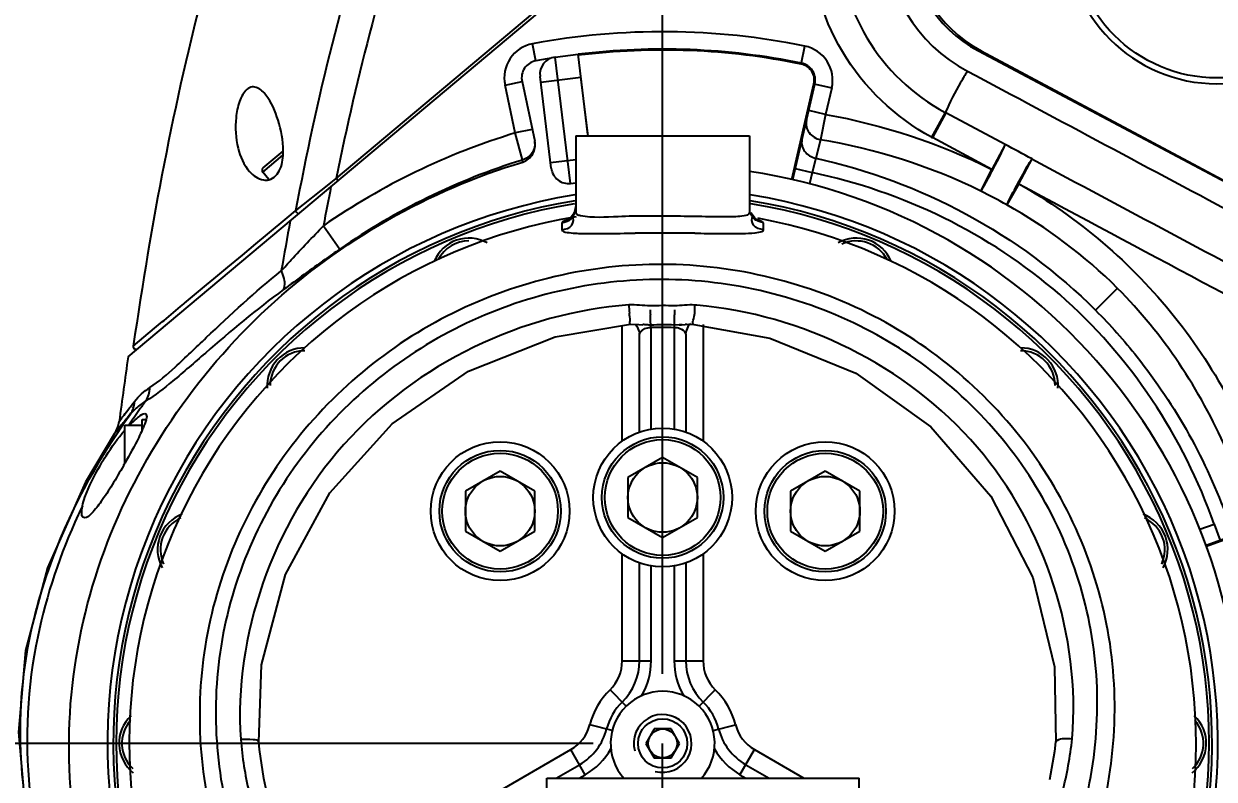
# Model space of a CAD drawing. Header units: millimetres. Extents: x 7426 to 8737, y 124 to 421.
# Drawn here: x 8496.61 to 8503.47, y 366.64 to 370.99 of the extents above; entities that cross this region are included whole.
import ezdxf

# ---------------------------------------------------------------- set-up
doc = ezdxf.new("R2010")
doc.units = ezdxf.units.MM
doc.linetypes.add('CENTER', pattern=[0.6, 0.375, -0.075, 0.075, -0.075])
for name, color, linetype in [('中心线', 7, 'Continuous'), ('外形图', 7, 'Continuous'), ('尺寸标注', 7, 'Continuous')]:
    doc.layers.add(name, color=color, linetype=linetype)
doc.styles.add('微软雅黑', font='msyh.ttc')
doc.dimstyles.new('尺寸标注_1_30比例', dxfattribs={"dimtxt": 2.1, "dimasz": 1.7, "dimexe": 0.5, "dimexo": 0.4, "dimgap": 0.5, "dimtad": 1, "dimdec": 1, "dimlfac": 30, "dimdsep": 46, "dimtxsty": '微软雅黑', "dimcen": 0.09, "dimadec": 0, "dimazin": 0, "dimtp": 0.01, "dimtm": 0.01, "dimtfac": 1, "dimtdec": 1, "dimtofl": 0, "dimtmove": 0, "dimatfit": 3, "dimfxl": 1, "dimtolj": 1, "dimarcsym": 0})

# ---------------------------------------------------------------- blocks, each defined once
blk = doc.blocks.new('*D1301')
at = {"layer": 'Defpoints', "color": 0}
for p in [(8435.7561, 371.5122), (8500.291, 371.5122), (8500.291, 366.8456)]:
    blk.add_point(p, dxfattribs=at)
at = {"layer": '尺寸标注', "color": 0, "linetype": 'Continuous', "lineweight": -2}
for p, q in [((8499.891, 371.5122), (8435.2561, 371.5122)), ((8435.7561, 368.5456), (8435.7561, 369.8122)), ((8499.891, 366.8456), (8435.2561, 366.8456))]:
    blk.add_line(p, q, dxfattribs=at)
at = {"layer": '尺寸标注', "color": 0}
for points in [[(8436.0394, 369.8122), (8435.4728, 369.8122), (8435.7561, 371.5122)], [(8435.4728, 368.5456), (8436.0394, 368.5456), (8435.7561, 366.8456)]]:
    blk.add_solid(points, dxfattribs=at)
at = {"layer": '尺寸标注', "color": 0, "insert": (8433.0748, 369.3891), "char_height": 2.1, "attachment_point": 2, "rotation": 90, "style": '微软雅黑'}
blk.add_mtext('\\A1;\\A1;140', dxfattribs=at)
blk = doc.blocks.new('*D1302')
at = {"layer": 'Defpoints', "color": 0}
for p in [(8500.291, 366.8456), (8435.7561, 338.8456), (8500.9407, 338.8456)]:
    blk.add_point(p, dxfattribs=at)
at = {"layer": '尺寸标注', "color": 0, "linetype": 'Continuous', "lineweight": -2}
for p, q in [((8499.891, 366.8456), (8435.2561, 366.8456)), ((8435.7561, 365.1456), (8435.7561, 340.5456)), ((8500.5407, 338.8456), (8435.2561, 338.8456))]:
    blk.add_line(p, q, dxfattribs=at)
at = {"layer": '尺寸标注', "color": 0}
for points in [[(8436.0394, 365.1456), (8435.4728, 365.1456), (8435.7561, 366.8456)], [(8435.4728, 340.5456), (8436.0394, 340.5456), (8435.7561, 338.8456)]]:
    blk.add_solid(points, dxfattribs=at)
at = {"layer": '尺寸标注', "color": 0, "insert": (8433.0856, 352.8456), "char_height": 2.1, "attachment_point": 2, "rotation": 90, "style": '微软雅黑'}
blk.add_mtext('\\A1;\\A1;840', dxfattribs=at)
blk = doc.blocks.new('*D1307')
at = {"layer": 'Defpoints', "color": 0}
for p in [(8500.291, 392.6122), (8561.0415, 322.1789), (8566.9943, 322.1789)]:
    blk.add_point(p, dxfattribs=at)
at = {"layer": '尺寸标注', "color": 0, "lineweight": -2}
for p, q in [((8500.691, 392.6122), (8567.4943, 392.6122)), ((8566.9943, 390.9122), (8566.9943, 323.8789)), ((8561.4415, 322.1789), (8567.4943, 322.1789))]:
    blk.add_line(p, q, dxfattribs=at)
at = {"layer": '尺寸标注', "color": 0}
for points in [[(8567.2776, 390.9122), (8566.7109, 390.9122), (8566.9943, 392.6122)], [(8566.7109, 323.8789), (8567.2776, 323.8789), (8566.9943, 322.1789)]]:
    blk.add_solid(points, dxfattribs=at)
at = {"layer": '尺寸标注', "color": 0, "insert": (8565.4036, 357.3956), "char_height": 2.1, "attachment_point": 5, "rotation": 90, "style": '微软雅黑'}
blk.add_mtext('\\A1;\\A1;2113', dxfattribs=at)
blk = doc.blocks.new('*D1310')
at = {"layer": 'Defpoints', "color": 0}
for p in [(8525.6243, 379.6862), (8525.6243, 374.9912), (8500.291, 366.8456)]:
    blk.add_point(p, dxfattribs=at)
at = {"layer": '尺寸标注', "color": 0, "lineweight": -2}
for p, q in [((8500.291, 367.2456), (8500.291, 380.1862)), ((8525.6243, 375.3912), (8525.6243, 380.1862)), ((8501.991, 379.6862), (8523.9243, 379.6862))]:
    blk.add_line(p, q, dxfattribs=at)
at = {"layer": '尺寸标注', "color": 0}
for points in [[(8501.991, 379.9695), (8501.991, 379.4028), (8500.291, 379.6862)], [(8523.9243, 379.4028), (8523.9243, 379.9695), (8525.6243, 379.6862)]]:
    blk.add_solid(points, dxfattribs=at)
at = {"layer": '尺寸标注', "color": 0, "insert": (8512.9577, 381.2714), "char_height": 2.1, "attachment_point": 5, "style": '微软雅黑'}
blk.add_mtext('\\A1;\\A1;760', dxfattribs=at)

msp = doc.modelspace()

# ---------------------------------------------------------------- linework, layer by layer
at = {"layer": '中心线', "color": 7, "linetype": 'CENTER', "ltscale": 50}
msp.add_line((8500.291, 342.1789), (8500.291, 366.8456), dxfattribs=at)
at = {"layer": '外形图', "color": 0, "linetype": 'Continuous'}
for p, q in [((8497.2102, 369.0724), (8504.5951, 375.269)), ((8498.4092, 370.1002), (8503.343, 374.2402)), ((8499.5599, 370.7782), (8499.5417, 370.8765)), ((8501.0894, 370.7592), (8501.1106, 370.8628)), ((8499.6712, 370.7995), (8499.8035, 370.8157)), ((8499.7605, 370.0716), (8499.6712, 370.7995)), ((8499.8602, 370.3541), (8499.8035, 370.8157)), ((8502.1114, 370.8352), (8504.7313, 369.4433)), ((8502.126, 370.8358), (8504.7302, 369.4469)), ((8499.3826, 370.6383), (8499.4804, 370.6591)), ((8499.4413, 370.3623), (8499.3826, 370.6383)), ((8499.4804, 370.6591), (8499.5535, 370.3152)), ((8499.6491, 370.1587), (8499.5841, 370.688)), ((8499.5882, 370.655), (8499.8198, 370.6834)), ((8499.8612, 370.3456), (8499.8198, 370.6834)), ((8501.0353, 370.0947), (8501.1624, 370.6456)), ((8501.0408, 370.0935), (8501.168, 370.6443)), ((8501.1624, 370.6456), (8501.168, 370.6443)), ((8501.1728, 370.6432), (8501.2654, 370.6219)), ((8501.2654, 370.6219), (8501.2303, 370.4694)), ((8501.2303, 370.4694), (8501.1328, 370.4919)), ((8501.2303, 370.4694), (8501.2011, 370.3236)), ((8501.9201, 370.48), (8501.8411, 370.3384)), ((8501.9226, 370.4787), (8501.8461, 370.3357)), ((8502.2644, 370.2961), (8501.9226, 370.4787)), ((8499.4828, 370.2067), (8499.4412, 370.3623)), ((8499.5391, 370.3831), (8499.4413, 370.3623)), ((8499.791, 370.3456), (8499.791, 369.9025)), ((8499.791, 370.3456), (8500.791, 370.3456)), ((8500.791, 370.3456), (8500.791, 369.9025)), ((8501.2011, 370.3236), (8501.1735, 370.217)), ((8502.1878, 370.1529), (8501.8461, 370.3357)), ((8502.2644, 370.2961), (8502.1878, 370.1529)), ((8497.9856, 370.1375), (8498.1024, 370.2355)), ((8497.9877, 370.161), (8498.1037, 370.2583)), ((8499.4848, 370.1949), (8499.4828, 370.2067)), ((8499.645, 370.1918), (8499.791, 370.2097)), ((8501.0555, 370.1572), (8501.153, 370.1347)), ((8501.1735, 370.217), (8501.153, 370.1347)), ((8502.3432, 370.0698), (8502.4199, 370.2131)), ((8498.022, 370.0941), (8497.9856, 370.1375)), ((8498.368, 370.0674), (8498.4092, 370.1002)), ((8498.4199, 370.0874), (8498.4092, 370.1002)), ((8501.153, 370.1347), (8501.1379, 370.0695)), ((8502.1249, 370.0273), (8502.1878, 370.1529)), ((8498.1755, 369.9138), (8498.368, 370.0674)), ((8499.7605, 370.0716), (8499.791, 370.0754)), ((8502.3432, 370.0698), (8502.2743, 369.9487)), ((8498.1274, 369.8738), (8498.1755, 369.9138)), ((8498.014, 369.7795), (8498.1274, 369.8738)), ((8498.336, 369.8279), (8498.4296, 369.6928)), ((8499.71, 369.8448), (8499.7101, 369.8203)), ((8499.7101, 369.8203), (8499.7102, 369.8049)), ((8499.7439, 369.8604), (8499.7432, 369.8599)), ((8500.8718, 369.8049), (8500.872, 369.8448)), ((8497.9463, 369.7231), (8498.014, 369.7795)), ((8500.4757, 369.7848), (8500.4916, 369.7846)), ((8497.8688, 369.6587), (8497.9463, 369.7231)), ((8497.7853, 369.5893), (8497.8688, 369.6587)), ((8497.7049, 369.5225), (8497.7388, 369.5506)), ((8497.7388, 369.5506), (8497.7853, 369.5893)), ((8497.5355, 369.3816), (8497.6623, 369.487)), ((8497.6623, 369.487), (8497.7037, 369.5215)), ((8497.7037, 369.5215), (8497.7049, 369.5225)), ((8502.7863, 369.3408), (8502.9128, 369.4674)), ((8497.4169, 369.2828), (8497.5129, 369.3628)), ((8497.5129, 369.3628), (8497.5314, 369.3781)), ((8497.5314, 369.3781), (8497.5355, 369.3816)), ((8497.3624, 369.2375), (8497.4081, 369.2755)), ((8497.4081, 369.2755), (8497.4169, 369.2828)), ((8500.4243, 369.2653), (8500.4243, 369.2573)), ((8500.4425, 369.2543), (8500.454, 369.2653)), ((8497.2396, 369.1351), (8497.3624, 369.2375)), ((8500.0577, 368.5871), (8500.0577, 369.253)), ((8500.1048, 369.261), (8500.153, 369.2599)), ((8500.153, 369.2599), (8500.177, 369.2577)), ((8500.1569, 369.2137), (8500.1577, 369.2032)), ((8500.1577, 369.2022), (8500.1577, 369.2032)), ((8500.1577, 368.6393), (8500.1577, 369.2032)), ((8500.2235, 369.2517), (8500.2226, 369.2559)), ((8500.2243, 369.2432), (8500.2235, 369.2517)), ((8500.2243, 368.6566), (8500.2243, 369.2432)), ((8500.3577, 369.2432), (8500.3585, 369.2519)), ((8500.3577, 369.2432), (8500.3577, 368.6566)), ((8500.3585, 369.2519), (8500.3594, 369.256)), ((8500.3871, 369.2565), (8500.3594, 369.256)), ((8500.386, 369.2564), (8500.3998, 369.2573)), ((8500.3998, 369.2573), (8500.3871, 369.2565)), ((8500.3998, 369.2573), (8500.4421, 369.2601)), ((8500.4027, 369.2575), (8500.3998, 369.2573)), ((8500.4243, 369.2037), (8500.4257, 369.2176)), ((8500.4243, 369.2022), (8500.4243, 368.6393)), ((8500.4257, 369.2176), (8500.4425, 369.2543)), ((8500.4421, 369.2601), (8500.4701, 369.2596)), ((8500.5243, 369.2596), (8500.5243, 368.5871)), ((8497.1725, 368.6807), (8497.1324, 368.6308)), ((8497.1759, 368.6848), (8497.1725, 368.6807)), ((8497.191, 368.4597), (8497.191, 368.6789)), ((8497.191, 368.6789), (8497.291, 368.6789)), ((8497.291, 368.6512), (8497.291, 368.7122)), ((8497.291, 368.7122), (8497.314, 368.7122)), ((8497.185, 368.4489), (8497.1831, 368.4456)), ((8500.291, 368.4932), (8500.091, 368.3777)), ((8500.491, 368.3777), (8500.291, 368.4932)), ((8499.3542, 368.4144), (8499.1542, 368.299)), ((8499.5542, 368.299), (8499.3542, 368.4144)), ((8500.091, 368.3777), (8500.091, 368.1468)), ((8500.491, 368.1468), (8500.491, 368.3777)), ((8501.2278, 368.4144), (8501.0278, 368.299)), ((8501.4278, 368.299), (8501.2278, 368.4144)), ((8499.1542, 368.299), (8499.1542, 368.068)), ((8499.5542, 368.068), (8499.5542, 368.299)), ((8501.0278, 368.299), (8501.0278, 368.068)), ((8501.4278, 368.068), (8501.4278, 368.299)), ((8503.9546, 368.179), (8503.4233, 367.9856)), ((8503.9565, 368.1736), (8503.4253, 367.9802)), ((8500.091, 368.1468), (8500.291, 368.0313)), ((8500.291, 368.0313), (8500.491, 368.1468)), ((8503.3877, 368.0791), (8503.4699, 368.109)), ((8503.4699, 368.109), (8503.5041, 368.015)), ((8499.1542, 368.068), (8499.3542, 367.9526)), ((8499.3542, 367.9526), (8499.5542, 368.068)), ((8501.0278, 368.068), (8501.2278, 367.9526)), ((8501.2278, 367.9526), (8501.4278, 368.068)), ((8500.0577, 367.3216), (8500.0577, 367.9373)), ((8500.5243, 367.9373), (8500.5243, 367.3216)), ((8500.1577, 367.3216), (8500.1577, 367.8851)), ((8500.2243, 367.3216), (8500.2243, 367.8678)), ((8500.3577, 367.8678), (8500.3577, 367.3216)), ((8500.4243, 367.8851), (8500.4243, 367.3216)), ((8500.0577, 367.3216), (8500.2243, 367.3216)), ((8500.3577, 367.3216), (8500.5243, 367.3216)), ((8500.081, 367.0598), (8499.9877, 367.155)), ((8500.501, 367.0598), (8500.5943, 367.155)), ((8500.0005, 366.9203), (8499.8713, 366.9535)), ((8500.5815, 366.9203), (8500.7107, 366.9535)), ((8500.2429, 366.9289), (8500.1948, 366.8456)), ((8500.3391, 366.9289), (8500.2429, 366.9289)), ((8500.3872, 366.8456), (8500.3391, 366.9289)), ((8497.963, 366.8525), (8497.963, 366.8526)), ((8498.224, 365.9216), (8499.762, 366.8096)), ((8499.8453, 366.6652), (8499.762, 366.8096)), ((8500.1948, 366.8456), (8500.2429, 366.7622)), ((8500.3391, 366.7622), (8500.3872, 366.8456)), ((8500.7366, 366.6652), (8500.82, 366.8096)), ((8500.82, 366.8096), (8501.1046, 366.6452)), ((8502.5563, 366.8533), (8502.5563, 366.8535)), ((8500.2429, 366.7622), (8500.3391, 366.7622)), ((8499.6774, 366.6452), (8499.812, 366.723)), ((8499.8107, 366.6452), (8499.8453, 366.6652)), ((8500.7366, 366.6652), (8500.7713, 366.6452)), ((8500.77, 366.723), (8500.9046, 366.6452)), ((8498.0091, 366.563), (8497.9916, 366.6443)), ((8499.6243, 366.5251), (8499.6243, 366.6452)), ((8499.6243, 366.6452), (8501.4243, 366.6452)), ((8501.4243, 364.3124), (8501.4243, 366.6452))]:
    msp.add_line(p, q, dxfattribs=at)
for points in [[(8499.791, 369.9428), (8499.7814, 369.9007), (8499.7589, 369.8708), (8499.7439, 369.8604)], [(8500.823, 369.8708), (8500.8005, 369.9009), (8500.7997, 369.9045)], [(8500.8387, 369.86), (8500.838, 369.8604), (8500.823, 369.8708)], [(8497.9626, 366.8522), (8497.9788, 367.2981), (8498.1172, 367.8195), (8498.3735, 368.2894), (8498.7313, 368.6859), (8499.1711, 368.9903), (8499.6717, 369.1877), (8500.1048, 369.261)], [(8500.1324, 369.2604), (8500.1429, 369.2497), (8500.1569, 369.2137)], [(8500.4701, 369.2596), (8500.9088, 369.1812), (8501.4043, 368.9787), (8501.8362, 368.6698), (8502.1829, 368.2709), (8502.4255, 367.8021), (8502.5497, 367.2865), (8502.5563, 366.8535)], [(8497.1325, 368.6308), (8496.9639, 368.3499), (8496.7446, 367.858), (8496.619, 367.3807), (8496.5781, 366.9102), (8496.6214, 366.4264), (8496.7537, 365.9283), (8496.9726, 365.4276), (8497.0685, 365.255)], [(8497.9916, 366.6443), (8497.967, 366.81), (8497.963, 366.8525)], [(8502.5559, 366.8537), (8502.5496, 366.7992), (8502.5212, 366.6351)]]:
    msp.add_lwpolyline(points, dxfattribs=at)
for centre, radius in [((8503.4855, 371.5152), 0.8358), ((8500.291, 368.2622), 0.4), ((8499.3542, 368.1835), 0.4), ((8500.291, 368.2622), 0.35), ((8500.291, 368.2622), 0.3333), ((8501.2278, 368.1835), 0.4), ((8499.3542, 368.1835), 0.35), ((8499.3542, 368.1835), 0.3333), ((8501.2278, 368.1835), 0.35), ((8501.2278, 368.1835), 0.3333), ((8500.291, 368.2622), 0.2), ((8499.3542, 368.1835), 0.2), ((8501.2278, 368.1835), 0.2), ((8500.291, 366.8456), 0.1417), ((8500.291, 366.8456), 0.0833)]:
    msp.add_circle(centre, radius, dxfattribs=at)
at = {"layer": '外形图', "color": 0}
for centre, radius, start, end in [((8500.291, 338.8456), 53.7667, 295, 170), ((8472.7164, 343.7077), 25.7597, 14.99999, 89.61716)]:
    msp.add_arc(centre, radius, start, end, dxfattribs=at)
at = {"layer": '外形图', "color": 0, "linetype": 'Continuous'}
for centre, radius, start, end in [((8502.4729, 371.5122), 1.171, 118.1743, 241.8257), ((8503.4855, 371.5152), 0.8692, 90.00003, 89.97699), ((8502.4724, 371.5122), 0.9013, 118.15419, 241.8458), ((8502.4711, 371.5122), 0.7667, 117.97947, 242.02053), ((8502.4868, 371.5122), 0.7667, 118.07249, 241.92751), ((8500.291, 366.8456), 4.1, 78.46928, 100.53072), ((8499.5782, 370.6799), 0.2, 100.53072, 192), ((8500.291, 366.8456), 4, 78.46928, 97), ((8501.0706, 370.6668), 0.2, 347, 78.46928), ((8499.5782, 370.6799), 0.1, 100.53072, 192), ((8500.291, 366.8456), 4, 99.26555, 100.53072), ((8499.6834, 370.7002), 0.1, 97, 187), ((8500.291, 366.8456), 3.9943, 78.46928, 97), ((8501.0706, 370.6668), 0.0943, 347, 78.46928), ((8501.0706, 370.6668), 0.1, 347, 78.46928), ((8500.5904, 366.5758), 3.957, 106.88243, 124.73034), ((8503.0838, 372.6526), 2.6268, 241.76354, 241.88805), ((8496.244, 358.8343), 12.9468, 61.50898, 62.28877), ((8497.9984, 370.1482), 0.0167, 130, 220), ((8500.6193, 366.5413), 3.8375, 107.22566, 124.77909), ((8499.7484, 370.1709), 0.1, 187, 277), ((8500.291, 366.8456), 3.3333, 359, 81.36363), ((8516.679, 366.4238), 18.6561, 168.78156, 169.48697), ((8497.1032, 360.3005), 10.9466, 61.81041, 62.69389), ((8914.9756, 1141.2397), 874.6248, 241.8499582, 242.007401), ((8500.291, 366.8456), 3.2, 99.08584, 213.39385), ((8500.291, 366.8456), 3.1667, 99.15871, 212.04565), ((8500.291, 366.8456), 3.15, 99.26819, 211.44089), ((8500.291, 366.8456), 3.1667, 327.95227, 80.84129), ((8500.291, 366.8456), 3.2, 326.62591, 80.91416), ((8500.291, 366.8456), 3.15, 328.5436, 80.73278), ((8500.291, 366.8456), 3.0745, 99.31628, 206.69211), ((8518.7774, 366.0355), 20.9839, 169.50944, 170.30765), ((8500.291, 366.8456), 3.0745, 333.2877, 79.71098), ((8499.1748, 369.5402), 0.2167, 60.99001, 157.30983), ((8500.2907, 353.3283), 16.4576, 89.35613, 90.55266), ((8501.4072, 369.5402), 0.2167, 22.69018, 119.01), ((8499.1748, 369.5402), 0.2, 90, 152.35574), ((8501.4072, 369.5402), 0.2, 27.64425, 114.64954), ((8508.615, 369.994), 8.5423, 184.17712, 184.49231), ((8502.0852, 369.3458), 1.8654, 180.08061, 180.95371), ((8501.8522, 369.2869), 1.494, 177.84182, 178.93722), ((8500.2803, 366.9311), 2.4475, 85.13083, 85.41004), ((8497.2561, 369.1326), 0.0167, 171.5789, 309.99827), ((8527.3118, 364.694), 30.4183, 171.72407, 172.43103), ((8498.2286, 368.9079), 0.2167, 90, 184.05685), ((8498.2286, 368.9079), 0.2, 90, 179.90977), ((8502.3534, 368.9079), 0.2167, 355.94314, 90), ((8502.3534, 368.9079), 0.2, 0.09022, 90), ((8497.4941, 368.5175), 0.352, 129.5928, 140.50122), ((8500.5582, 366.4311), 4.0299, 143.66014, 144.55034), ((8501.3708, 365.2777), 5.4043, 140.13932, 140.91658), ((8500.4966, 366.4749), 3.9543, 144.54914, 146.12435), ((8496.5572, 368.9831), 0.8057, 335.74185, 336.59606), ((8497.1612, 368.7519), 0.1584, 344.40626, 345.92248), ((8493.2033, 370.7157), 4.5818, 330.34642, 330.50166), ((8500.1449, 366.6777), 3.5479, 154.35229, 155.26907), ((8497.5963, 367.9617), 0.2167, 110.00907, 208.79575), ((8497.5963, 367.9617), 0.2, 114.14051, 204.63759), ((8502.9856, 367.9617), 0.2167, 331.20425, 69.99092), ((8502.9856, 367.9617), 0.2, 335.3624, 65.85949), ((8499.8243, 367.3216), 0.2333, 314.427, 0), ((8499.8243, 367.3216), 0.3333, 314.427, 0), ((8499.8243, 367.3216), 0.4, 329.72138, 0), ((8500.7577, 367.3216), 0.4, 180, 210.27862), ((8500.7577, 367.3216), 0.3333, 180, 225.573), ((8500.7577, 367.3216), 0.2333, 180, 225.573), ((8500.291, 366.8456), 0.4333, 134.427, 165.573), ((8500.291, 366.8456), 0.3, 317.73505, 222.26495), ((8500.291, 366.8456), 0.4333, 14.427, 45.573), ((8500.291, 366.8456), 0.3333, 134.427, 165.573), ((8500.291, 366.8456), 0.3333, 14.427, 45.573), ((8497.3743, 366.8456), 0.2167, 132.84256, 231.27339), ((8500.291, 366.8456), 0.1667, 255, 195), ((8503.2077, 366.8456), 0.2167, 308.72661, 47.15745), ((8497.3743, 366.8456), 0.2, 138.95355, 226.46815), ((8499.6453, 367.0117), 0.2333, 300, 345.573), ((8500.9366, 367.0117), 0.2333, 194.427, 240), ((8503.2077, 366.8456), 0.2, 313.53185, 41.04646), ((8499.8858, 367.036), 2.0337, 184.75047, 193.40912), ((8499.6453, 367.0117), 0.3333, 300, 345.573), ((8500.9366, 367.0117), 0.3333, 194.427, 240), ((8500.6092, 367.0837), 2.0526, 345.45475, 354.08855), ((8499.6453, 367.0117), 0.4, 300, 330.27862), ((8500.9366, 367.0117), 0.4, 209.72138, 240)]:
    msp.add_arc(centre, radius, start, end, dxfattribs=at)
for points, knots in [([(8504.5412, 375.2624), (8503.9865, 375.2542), (8502.9858, 375.2284), (8501.6208, 375.1023), (8500.5012, 374.8449), (8499.7145, 374.473), (8499.1775, 374.0776), (8498.6561, 373.5576), (8498.2272, 372.8541), (8497.8805, 371.9991), (8497.5223, 370.8158), (8497.3436, 369.8372), (8497.2396, 369.1351)], [0, 0, 0, 0, 0.151338, 0.272974, 0.373412, 0.463175, 0.507921, 0.554805, 0.663233, 0.729449, 0.806392, 1, 1, 1, 1]), ([(8503.5735, 374.4435), (8503.2492, 374.4315), (8502.5976, 374.398), (8501.6193, 374.289), (8500.8058, 374.0956), (8500.1897, 373.8156), (8499.755, 373.5306), (8499.3836, 373.1633), (8499.0889, 372.7382), (8498.8563, 372.287), (8498.6072, 371.6705), (8498.3744, 370.8788), (8498.2362, 370.2357), (8498.1755, 369.9138)], [0, 0, 0, 0, 0.121764, 0.244664, 0.369194, 0.433274, 0.497718, 0.563216, 0.627881, 0.690967, 0.753333, 0.877109, 1, 1, 1, 1]), ([(8503.343, 374.2402), (8503.041, 374.2265), (8502.4371, 374.1894), (8501.5384, 374.0764), (8500.8023, 373.8865), (8500.2551, 373.6277), (8499.8745, 373.3743), (8499.5474, 373.0528), (8499.2818, 372.6796), (8499.0665, 372.2773), (8498.83, 371.7179), (8498.6048, 370.9912), (8498.4693, 370.3982), (8498.4092, 370.1002)], [0, 0, 0, 0, 0.124751, 0.249484, 0.373509, 0.436179, 0.498438, 0.561274, 0.624234, 0.686732, 0.749169, 0.874562, 1, 1, 1, 1]), ([(8501.8411, 370.3384), (8501.632, 370.4508), (8501.2693, 370.7971), (8501.0743, 371.5159), (8501.2728, 372.2336), (8501.6374, 372.5771), (8501.8461, 372.6887)], [0, 0, 0, 0, 0.250491, 0.500087, 0.750187, 1, 1, 1, 1]), ([(8502.0468, 370.7176), (8502.0337, 370.6963), (8501.9877, 370.6192), (8501.9457, 370.5395), (8501.9201, 370.48)], [0, 0, 0, 0, 0.278387, 1, 1, 1, 1]), ([(8504.1707, 369.5845), (8503.9926, 369.6792), (8503.2845, 370.0564), (8502.5767, 370.4342), (8502.0471, 370.7174)], [0, 0, 0, 0, 0.251417, 1, 1, 1, 1]), ([(8498.0038, 370.5808), (8497.9904, 370.5979), (8497.9675, 370.6222), (8497.9241, 370.6307), (8497.8922, 370.6147), (8497.8685, 370.5831), (8497.8443, 370.5282), (8497.8241, 370.4239), (8497.8318, 370.282), (8497.8769, 370.1774), (8497.9106, 370.1401)], [0, 0, 0, 0, 0.102988, 0.149042, 0.199645, 0.262307, 0.333848, 0.483127, 0.761489, 1, 1, 1, 1]), ([(8498.1037, 370.2583), (8498.1038, 370.3186), (8498.0819, 370.4315), (8498.0367, 370.5387), (8498.0038, 370.5808)], [0, 0, 0, 0, 0.530292, 1, 1, 1, 1]), ([(8501.1194, 370.4339), (8501.1141, 370.4107), (8501.1276, 370.3554), (8501.1757, 370.3284), (8501.2011, 370.3236)], [0, 0, 0, 0, 0.479508, 1, 1, 1, 1]), ([(8499.5533, 370.3153), (8499.557, 370.2927), (8499.5463, 370.2428), (8499.5051, 370.2134), (8499.4828, 370.2067)], [0, 0, 0, 0, 0.496385, 1, 1, 1, 1]), ([(8499.4848, 370.1949), (8499.5085, 370.202), (8499.5516, 370.2368), (8499.5587, 370.291), (8499.5535, 370.3152)], [0, 0, 0, 0, 0.49917, 1, 1, 1, 1]), ([(8501.0937, 370.3224), (8501.0886, 370.3005), (8501.103, 370.2477), (8501.1488, 370.2224), (8501.1735, 370.217)], [0, 0, 0, 0, 0.470753, 1, 1, 1, 1]), ([(8502.2644, 370.2961), (8502.2625, 370.2908), (8502.2399, 370.2415), (8502.2149, 370.1935), (8502.1923, 370.1505)], [0, 0, 0, 0, 0.104425, 1, 1, 1, 1]), ([(8498.022, 370.0927), (8498.0513, 370.0996), (8498.0996, 370.1585), (8498.1037, 370.2236), (8498.1037, 370.2583)], [0, 0, 0, 0, 0.463852, 1, 1, 1, 1]), ([(8497.6176, 364.7402), (8497.2672, 365.1805), (8496.8909, 365.9896), (8496.8452, 367.1294), (8497.1032, 368.2422), (8497.9273, 369.4535), (8498.945, 370.0332), (8499.4848, 370.1949)], [0, 0, 0, 0, 0.249382, 0.374982, 0.500615, 0.750229, 1, 1, 1, 1]), ([(8501.1735, 370.217), (8501.4748, 370.1504), (8502.063, 369.9335), (8502.5674, 369.5596), (8502.7862, 369.3408)], [0, 0, 0, 0, 0.499334, 1, 1, 1, 1]), ([(8502.3388, 370.0722), (8502.3485, 370.09), (8502.3752, 370.1372), (8502.3999, 370.1858), (8502.4199, 370.2131)], [0, 0, 0, 0, 0.374828, 1, 1, 1, 1]), ([(8497.9106, 370.1401), (8497.9313, 370.1171), (8497.9687, 370.0896), (8498.0116, 370.0903), (8498.022, 370.0927)], [0, 0, 0, 0, 0.743258, 1, 1, 1, 1]), ([(8503.4699, 368.109), (8503.2938, 368.6103), (8502.6777, 369.5428), (8501.6717, 370.0247), (8501.153, 370.1347)], [0, 0, 0, 0, 0.500509, 1, 1, 1, 1]), ([(8502.1923, 370.1505), (8502.1851, 370.1369), (8502.1631, 370.0956), (8502.1408, 370.0544), (8502.1249, 370.0273)], [0, 0, 0, 0, 0.329414, 1, 1, 1, 1]), ([(8502.2743, 369.9487), (8502.2775, 369.9554), (8502.2983, 369.997), (8502.3202, 370.038), (8502.3388, 370.0722)], [0, 0, 0, 0, 0.160984, 1, 1, 1, 1]), ([(8502.3432, 370.0698), (8502.6852, 369.8751), (8503.3023, 369.3519), (8503.6749, 368.6372), (8503.7973, 368.2636)], [0, 0, 0, 0, 0.500295, 1, 1, 1, 1]), ([(8498.1755, 369.9138), (8498.179, 369.9072), (8498.1849, 369.8985), (8498.1948, 369.8985), (8498.1957, 369.8993)], [0, 0, 0, 0, 0.861023, 1, 1, 1, 1]), ([(8499.7102, 369.8049), (8499.7307, 369.8088), (8499.7752, 369.8177), (8499.7808, 369.8715), (8499.7695, 369.8859)], [0, 0, 0, 0, 0.533231, 1, 1, 1, 1]), ([(8499.759, 369.8646), (8499.7629, 369.8673), (8499.7699, 369.8731), (8499.7754, 369.8806), (8499.7773, 369.8846)], [0, 0, 0, 0, 0.519257, 1, 1, 1, 1]), ([(8499.7773, 369.8846), (8499.7788, 369.8876), (8499.7809, 369.894), (8499.7807, 369.9009), (8499.7801, 369.9043)], [0, 0, 0, 0, 0.488947, 1, 1, 1, 1]), ([(8499.791, 369.9025), (8499.791, 369.8988), (8499.8005, 369.8902), (8499.8107, 369.8885), (8499.8175, 369.8872)], [0, 0, 0, 0, 0.346739, 1, 1, 1, 1]), ([(8499.8175, 369.8872), (8499.8884, 369.8731), (8500.0757, 369.8875), (8500.3165, 369.8854), (8500.5262, 369.8822), (8500.6627, 369.8804), (8500.7337, 369.8817), (8500.791, 369.8911), (8500.791, 369.9025)], [0, 0, 0, 0, 0.221776, 0.568531, 0.737386, 0.875087, 0.964963, 1, 1, 1, 1]), ([(8500.8047, 369.8844), (8500.8033, 369.8874), (8500.8011, 369.894), (8500.8013, 369.9009), (8500.8019, 369.9043)], [0, 0, 0, 0, 0.489048, 1, 1, 1, 1]), ([(8500.8718, 369.8049), (8500.8513, 369.8088), (8500.8067, 369.8177), (8500.8012, 369.8715), (8500.8125, 369.8859)], [0, 0, 0, 0, 0.53323, 1, 1, 1, 1]), ([(8500.823, 369.8646), (8500.8191, 369.8673), (8500.8121, 369.8731), (8500.8066, 369.8805), (8500.8047, 369.8844)], [0, 0, 0, 0, 0.519125, 1, 1, 1, 1]), ([(8498.093, 369.5683), (8498.1122, 369.5892), (8498.1923, 369.6767), (8498.2735, 369.763), (8498.3361, 369.8278)], [0, 0, 0, 0, 0.239797, 1, 1, 1, 1]), ([(8499.71, 369.8448), (8499.7185, 369.8465), (8499.7355, 369.8515), (8499.7516, 369.8594), (8499.759, 369.8646)], [0, 0, 0, 0, 0.488528, 1, 1, 1, 1]), ([(8499.7266, 369.8554), (8499.7223, 369.8538), (8499.7168, 369.8515), (8499.71, 369.8469), (8499.71, 369.8448)], [0, 0, 0, 0, 0.684458, 1, 1, 1, 1]), ([(8499.7413, 369.8604), (8499.7386, 369.8596), (8499.7337, 369.858), (8499.7288, 369.8563), (8499.7266, 369.8554)], [0, 0, 0, 0, 0.535795, 1, 1, 1, 1]), ([(8500.872, 369.8448), (8500.8635, 369.8465), (8500.8465, 369.8515), (8500.8304, 369.8594), (8500.823, 369.8646)], [0, 0, 0, 0, 0.488544, 1, 1, 1, 1]), ([(8500.872, 369.8448), (8500.872, 369.8486), (8500.8565, 369.8548), (8500.8465, 369.8587), (8500.8379, 369.8613)], [0, 0, 0, 0, 0.292459, 1, 1, 1, 1]), ([(8499.7102, 369.8049), (8499.7102, 369.7938), (8499.7666, 369.7857), (8499.8366, 369.7821), (8499.9754, 369.783), (8500.075, 369.7845), (8500.132, 369.7851)], [0, 0, 0, 0, 0.07789, 0.280926, 0.598462, 1, 1, 1, 1]), ([(8500.4916, 369.7846), (8500.5436, 369.784), (8500.6339, 369.7825), (8500.7587, 369.7827), (8500.8223, 369.7859), (8500.8718, 369.7949), (8500.8718, 369.8049)], [0, 0, 0, 0, 0.405517, 0.721612, 0.922153, 1, 1, 1, 1]), ([(8498.4303, 369.6933), (8498.402, 369.6736), (8498.2927, 369.5972), (8498.185, 369.5184), (8498.1051, 369.4599)], [0, 0, 0, 0, 0.258236, 1, 1, 1, 1]), ([(8500.291, 369.6055), (8499.8775, 369.6073), (8499.0383, 369.4142), (8498.0552, 368.5956), (8497.5546, 367.429), (8497.6242, 366.5834), (8497.7525, 366.2025)], [0, 0, 0, 0, 0.252663, 0.504685, 0.754386, 1, 1, 1, 1]), ([(8497.3355, 368.8956), (8497.3879, 368.9294), (8497.4969, 369.0261), (8497.7397, 369.2601), (8497.9422, 369.4479), (8498.093, 369.5683)], [0, 0, 0, 0, 0.18474, 0.428688, 1, 1, 1, 1]), ([(8498.1051, 369.4599), (8498.1088, 369.4657), (8498.1196, 369.5024), (8498.1058, 369.5407), (8498.093, 369.5683)], [0, 0, 0, 0, 0.182728, 1, 1, 1, 1]), ([(8502.7275, 366.1413), (8502.8729, 366.5176), (8502.9824, 367.361), (8502.5241, 368.5521), (8501.5531, 369.3995), (8500.7084, 369.6036), (8500.291, 369.6055)], [0, 0, 0, 0, 0.245346, 0.493947, 0.746168, 1, 1, 1, 1]), ([(8500.2892, 369.5186), (8499.8912, 369.5199), (8499.0839, 369.335), (8498.1351, 368.5516), (8497.6492, 367.4312), (8497.7167, 366.6176), (8497.8411, 366.2521)], [0, 0, 0, 0, 0.252824, 0.504971, 0.754657, 1, 1, 1, 1]), ([(8502.6303, 366.1991), (8502.7717, 366.5593), (8502.8802, 367.3689), (8502.4389, 368.5129), (8501.5025, 369.3235), (8500.6904, 369.5172), (8500.2892, 369.5186)], [0, 0, 0, 0, 0.245056, 0.493552, 0.745911, 1, 1, 1, 1]), ([(8498.1051, 369.4599), (8497.9492, 369.3457), (8497.7376, 369.167), (8497.4822, 368.9435), (8497.3671, 368.8511), (8497.3121, 368.8191)], [0, 0, 0, 0, 0.568486, 0.812814, 1, 1, 1, 1]), ([(8503.6704, 368.1859), (8503.6334, 368.3063), (8503.4607, 368.7745), (8503.1765, 369.2037), (8502.9128, 369.4673)], [0, 0, 0, 0, 0.252533, 1, 1, 1, 1]), ([(8500.0954, 369.3717), (8499.4876, 369.3262), (8498.266, 368.7522), (8497.8198, 367.4664), (8497.8591, 366.8676)], [0, 0, 0, 0, 0.503918, 1, 1, 1, 1]), ([(8500.4701, 369.2599), (8500.4604, 369.2654), (8500.4817, 369.3146), (8500.474, 369.345), (8500.4762, 369.3707)], [0, 0, 0, 0, 0.30201, 1, 1, 1, 1]), ([(8502.6509, 366.8723), (8502.7013, 367.4594), (8502.292, 368.739), (8501.0891, 369.3185), (8500.4881, 369.3698)], [0, 0, 0, 0, 0.494129, 1, 1, 1, 1]), ([(8502.7862, 369.3408), (8502.871, 369.2561), (8503.1887, 368.9002), (8503.4252, 368.4732), (8503.546, 368.1376)], [0, 0, 0, 0, 0.251551, 1, 1, 1, 1]), ([(8500.1048, 369.2612), (8500.1006, 369.2653), (8500.1063, 369.2904), (8500.1002, 369.3094), (8500.099, 369.3249)], [0, 0, 0, 0, 0.271743, 1, 1, 1, 1]), ([(8500.2226, 369.2559), (8500.2222, 369.2578), (8500.2213, 369.2775), (8500.2204, 369.297), (8500.2201, 369.3147)], [0, 0, 0, 0, 0.097478, 1, 1, 1, 1]), ([(8500.3594, 369.256), (8500.3589, 369.2578), (8500.3587, 369.2776), (8500.3582, 369.2969), (8500.3585, 369.3146)], [0, 0, 0, 0, 0.093532, 1, 1, 1, 1]), ([(8500.1577, 369.2022), (8500.1577, 369.2053), (8500.1597, 369.2121), (8500.164, 369.2175), (8500.1667, 369.2201)], [0, 0, 0, 0, 0.456003, 1, 1, 1, 1]), ([(8500.1667, 369.2201), (8500.1711, 369.2246), (8500.185, 369.2352), (8500.202, 369.2406), (8500.2129, 369.2421)], [0, 0, 0, 0, 0.366357, 1, 1, 1, 1]), ([(8500.2226, 369.2559), (8500.215, 369.2557), (8500.1998, 369.2565), (8500.1847, 369.2581), (8500.1772, 369.2588)], [0, 0, 0, 0, 0.504185, 1, 1, 1, 1]), ([(8500.2129, 369.2421), (8500.2147, 369.2424), (8500.2185, 369.2428), (8500.2223, 369.2431), (8500.2243, 369.2432)], [0, 0, 0, 0, 0.479019, 1, 1, 1, 1]), ([(8500.3577, 369.2432), (8500.3686, 369.2426), (8500.3931, 369.2379), (8500.4173, 369.2225), (8500.4227, 369.2094)], [0, 0, 0, 0, 0.437223, 1, 1, 1, 1]), ([(8500.4227, 369.2094), (8500.4232, 369.2082), (8500.424, 369.2059), (8500.4243, 369.2034), (8500.4243, 369.2022)], [0, 0, 0, 0, 0.515055, 1, 1, 1, 1]), ([(8497.1585, 368.7006), (8497.1581, 368.6978), (8497.1707, 368.7201), (8497.1819, 368.7289), (8497.2127, 368.7727), (8497.2342, 368.7992), (8497.2474, 368.816)], [0, 0, 0, 0, 0.059967, 0.245107, 0.558354, 1, 1, 1, 1]), ([(8496.6158, 366.5351), (8496.5824, 366.769), (8496.5786, 367.219), (8496.764, 367.9814), (8497.0269, 368.4678), (8497.2225, 368.7414)], [0, 0, 0, 0, 0.303088, 0.568616, 1, 1, 1, 1]), ([(8497.2198, 368.6806), (8497.2361, 368.6974), (8497.2622, 368.7206), (8497.294, 368.7456), (8497.3072, 368.7456)], [0, 0, 0, 0, 0.63772, 1, 1, 1, 1]), ([(8497.3072, 368.7456), (8497.3142, 368.7456), (8497.3195, 368.728), (8497.316, 368.7179), (8497.3149, 368.7133)], [0, 0, 0, 0, 0.594857, 1, 1, 1, 1]), ([(8497.0484, 368.4456), (8497.0595, 368.4646), (8497.1027, 368.5355), (8497.1509, 368.6036), (8497.191, 368.6495)], [0, 0, 0, 0, 0.265628, 1, 1, 1, 1]), ([(8497.2918, 368.6521), (8497.2852, 368.6374), (8497.2537, 368.5722), (8497.2189, 368.5087), (8497.1912, 368.4597)], [0, 0, 0, 0, 0.221656, 1, 1, 1, 1]), ([(8496.9465, 368.2134), (8496.9499, 368.2305), (8496.9748, 368.3118), (8497.0146, 368.3874), (8497.0484, 368.4456)], [0, 0, 0, 0, 0.205769, 1, 1, 1, 1]), ([(8497.1831, 368.4456), (8497.1619, 368.4083), (8497.121, 368.3389), (8497.0607, 368.2443), (8497.0118, 368.1821), (8496.9755, 368.1456), (8496.9596, 368.1456)], [0, 0, 0, 0, 0.339812, 0.643359, 0.874129, 1, 1, 1, 1]), ([(8496.9596, 368.1456), (8496.956, 368.1456), (8496.9442, 368.1512), (8496.9413, 368.1795), (8496.9439, 368.1999), (8496.9465, 368.2134)], [0, 0, 0, 0, 0.144055, 0.457589, 1, 1, 1, 1]), ([(8496.9224, 368.162), (8496.8192, 367.938), (8496.6436, 367.4223), (8496.6121, 366.8727), (8496.6425, 366.5808)], [0, 0, 0, 0, 0.456579, 1, 1, 1, 1]), ([(8497.9629, 366.8526), (8497.9619, 366.864), (8497.9111, 366.8691), (8497.8832, 366.8697), (8497.8591, 366.8676)], [0, 0, 0, 0, 0.321278, 1, 1, 1, 1]), ([(8502.5563, 366.8535), (8502.5567, 366.8574), (8502.5867, 366.8809), (8502.6218, 366.8741), (8502.6509, 366.8722)], [0, 0, 0, 0, 0.120922, 1, 1, 1, 1])]:
    msp.add_open_spline(points, degree=3, knots=knots, dxfattribs=at)
for points in [[(8501.2303, 370.4694), (8501.5611, 370.4098), (8501.8873, 370.3036), (8502.1879, 370.1529)], [(8502.1249, 370.0273), (8501.8348, 370.1701), (8501.5199, 370.2693), (8501.2011, 370.3236)], [(8502.4198, 370.2131), (8502.9523, 369.9288), (8503.4848, 369.6446), (8504.0177, 369.3611)], [(8502.9128, 369.4673), (8502.7243, 369.6558), (8502.5067, 369.8183), (8502.2743, 369.9487)], [(8500.219, 369.3667), (8500.1778, 369.3659), (8500.1365, 369.3748), (8500.0954, 369.3717)], [(8500.3591, 369.367), (8500.3124, 369.3677), (8500.2657, 369.3683), (8500.219, 369.3656)], [(8500.4762, 369.3707), (8500.4373, 369.3739), (8500.3982, 369.3665), (8500.3591, 369.367)], [(8500.3594, 369.256), (8500.3139, 369.2568), (8500.2682, 369.2576), (8500.2228, 369.2547)], [(8500.2243, 369.2432), (8500.2686, 369.2441), (8500.3131, 369.245), (8500.3572, 369.2418)], [(8497.2474, 368.816), (8497.2718, 368.8471), (8497.3022, 368.8742), (8497.3355, 368.8956)], [(8497.3121, 368.8191), (8497.3263, 368.8417), (8497.3343, 368.869), (8497.3355, 368.8956)], [(8497.2225, 368.7414), (8497.2374, 368.763), (8497.2461, 368.7898), (8497.2474, 368.816)], [(8497.3121, 368.8191), (8497.2973, 368.8099), (8497.2831, 368.7998), (8497.2697, 368.7887)], [(8497.1324, 368.6308), (8497.1461, 368.6516), (8497.1552, 368.676), (8497.1585, 368.7006)], [(8497.3138, 368.7093), (8497.3094, 368.6934), (8497.3031, 368.6781), (8497.2966, 368.6631)]]:
    msp.add_open_spline(points, degree=3, dxfattribs=at)

# ---------------------------------------------------------------- dimensions: what is measured, and where the dimension line sits
at = {"layer": '尺寸标注'}
dim = msp.add_linear_dim(base=(8566.9943, 322.1789), p1=(8500.291, 392.6122), p2=(8561.0415, 322.1789), angle=90, text='\\A1;2113', dimstyle='尺寸标注_1_30比例', dxfattribs=at)
dim.commit()
dim.dimension.update_dxf_attribs({"geometry": '*D1307', "text_midpoint": (8566.9943, 357.3956), "dimtype": 160})
dim = msp.add_linear_dim(base=(8525.6243, 379.6862), p1=(8500.291, 366.8456), p2=(8525.6243, 374.9912), text='\\A1;760', dimstyle='尺寸标注_1_30比例', dxfattribs=at)
dim.commit()
dim.dimension.update_dxf_attribs({"geometry": '*D1310', "text_midpoint": (8512.9577, 381.2714)})
at = {"layer": '尺寸标注', "color": 0, "linetype": 'Continuous'}
for base, p2, angle, text, picture, middle in [((8435.7561, 371.5122), (8500.291, 371.5122), 90, '\\A1;140', '*D1301', (8435.7561, 369.3891)), ((8435.7561, 338.8456), (8500.9407, 338.8456), 270, '\\A1;840', '*D1302', (8435.7561, 352.8456))]:
    dim = msp.add_linear_dim(base=base, p1=(8500.291, 366.8456), p2=p2, angle=angle, text=text, dimstyle='尺寸标注_1_30比例', dxfattribs=at)
    dim.commit()
    dim.dimension.update_dxf_attribs({"geometry": picture, "text_midpoint": middle, "dimtype": 160})

doc.saveas('drawing.dxf')
